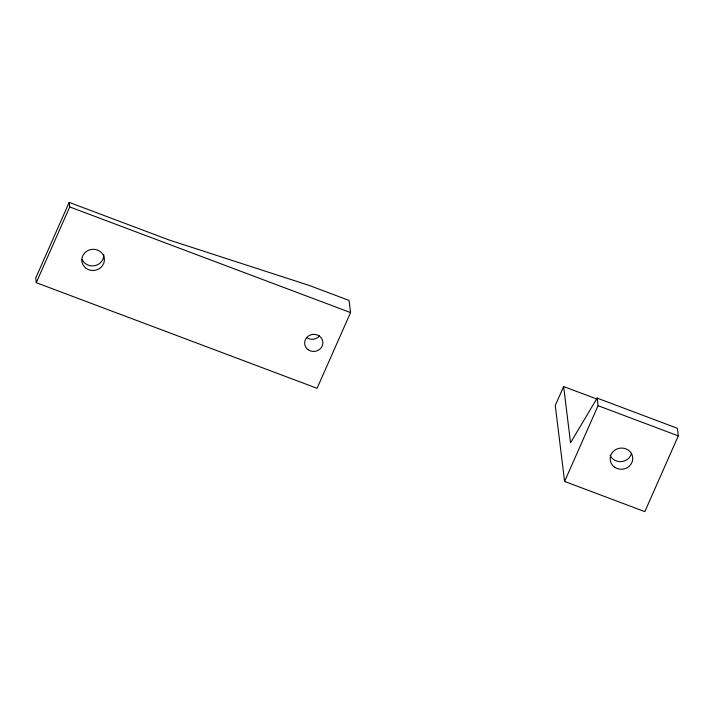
<?xml version="1.0" encoding="UTF-8"?>
<svg xmlns="http://www.w3.org/2000/svg" width="714" height="714" viewBox="0 0 714 714"><rect width="100%" height="100%" fill="white"/><g stroke="black" fill="none" stroke-linecap="round" stroke-linejoin="round"><path stroke-width="1.07" d="M69.169 202.374L35.7 278.121L36.262 282.682L317.078 388.318L350.547 312.58L349.057 300.424L308.939 285.332L169.459 240.109L69.169 202.374L69.731 206.935L36.262 282.682M563.641 386.533L555.269 405.472L564.596 481.441L644.831 511.626L678.3 435.879L677.363 428.284L597.136 398.1L570.54 442.751L563.641 386.533L596.984 399.081M564.596 481.441L598.064 405.695L597.136 398.1M69.731 206.935L350.547 312.58M598.064 405.695L678.3 435.879M631.542 453.212A11.308 10.585 -7 0 1 621.475 461.61A11.308 10.585 -7 0 1 610.059 455.246M103.842 254.737A11.308 10.585 -7 0 1 94.971 265.662A11.308 10.585 -7 0 1 82.101 259.53M319.488 335.866A9.139 8.55 -7 0 1 306.69 337.615M614.549 467.152A11.308 10.585 -7 0 0 632.649 459.896A11.308 10.585 -7 0 0 617.146 448.919A11.308 10.585 -7 0 0 614.549 467.152M308.18 349.762A9.139 8.55 -7 0 0 322.799 343.907A9.139 8.55 -7 0 0 310.278 335.036A9.139 8.55 -7 0 0 308.18 349.762M86.207 268.393A11.308 10.585 -7 0 0 104.315 261.146A11.308 10.585 -7 0 0 88.813 250.159A11.308 10.585 -7 0 0 86.207 268.393"/></g></svg>
